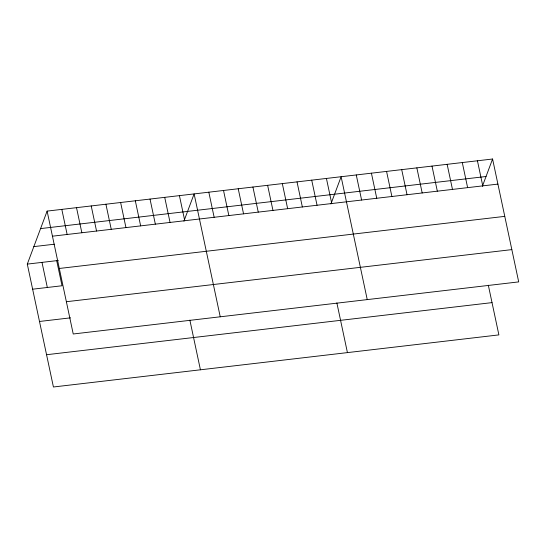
<?xml version="1.0" encoding="UTF-8"?>
<svg xmlns="http://www.w3.org/2000/svg" width="546" height="546" viewBox="0 0 546 546"><rect width="100%" height="100%" fill="white"/><g stroke="black" fill="none" stroke-linecap="round" stroke-linejoin="round"><path stroke-width="0.82" d="M488.322 285.203L498.887 334.896L53.419 386.991L27.3 264.107L47.113 211.104L492.581 159.009L518.7 281.893L73.232 333.988L47.113 211.104M183.927 221.164L194.117 193.912L220.236 316.796M330.931 203.972L341.12 176.72L367.24 299.604M482.391 186.261L492.581 159.009M40.575 228.597L486.042 176.501M52.45 236.193L497.911 184.098M33.838 246.615L54.259 244.226M27.3 264.107L58.333 260.476M59.309 268.468L504.77 216.366M32.63 289.196L62.032 285.756L56.702 260.667M66.373 301.72L511.841 249.618M39.489 321.471L70.53 317.84M46.56 354.723L492.028 302.62M477.436 160.777L482.766 185.865M462.291 162.551L467.622 187.64M447.14 164.319L452.477 189.407M431.995 166.093L437.332 191.182M416.851 167.861L422.181 192.95M401.706 169.635L407.036 194.724M386.561 171.403L391.892 196.492M371.417 173.178L376.747 198.266M356.265 174.952L361.602 200.034M326.419 178.44L331.756 203.528M311.718 180.16L317.055 205.248M336.868 302.921L347.427 352.607M297.024 181.879L302.354 206.968M282.323 183.599L287.653 208.688M267.622 185.319L272.952 210.401M252.921 187.032L258.251 212.121M238.22 188.752L243.55 213.841M223.519 190.472L228.849 215.561M208.818 192.192L214.148 217.281M179.416 195.632L184.753 220.72M164.715 197.352L170.052 222.44M189.865 320.113L200.423 369.799M150.02 199.072L155.351 224.16M135.319 200.791L140.65 225.88M120.618 202.511L125.949 227.593M105.917 204.224L111.248 229.313M91.216 205.944L96.546 231.033M76.515 207.664L81.845 232.753M61.814 209.384L67.144 234.473M42.001 262.387L47.331 287.476"/></g></svg>
